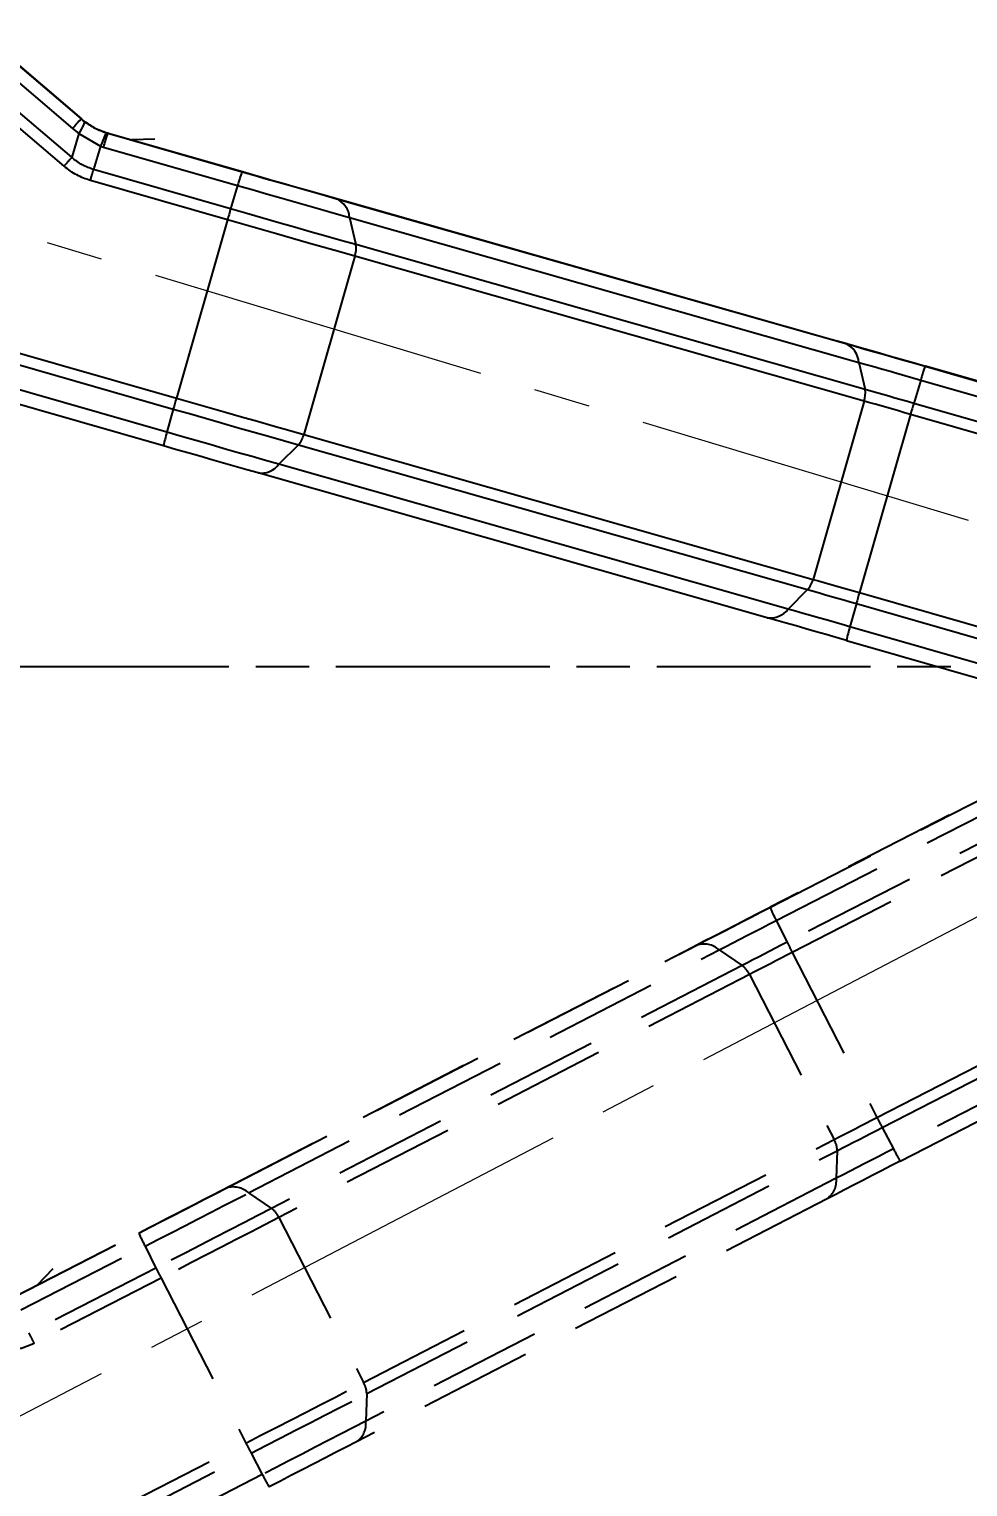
# Model space of a CAD drawing. Header units: millimetres. Extents: x 2462 to 4142, y 835 to 2023.
# Drawn here: x 3858.2 to 3910.9, y 1206.3 to 1288.1 of the extents above; entities that cross this region are included whole.
import ezdxf

# ---------------------------------------------------------------- set-up
doc = ezdxf.new("R2010")
doc.units = ezdxf.units.MM
for name, pattern in [('AM_ISO08W050', [18, 12, -1.5, 3, -1.5]), ('CENTER2', [28.575, 19.05, -3.175, 3.175, -3.175]), ('HIDDEN', [9.525, 6.35, -3.175])]:
    doc.linetypes.add(name, pattern=pattern)
for name, color, linetype, lineweight in [('AM_5', 3, 'Continuous', 25), ('AM_7', 4, 'AM_ISO08W050', 25), ('单点划线', 1, 'CENTER2', 13), ('标注', 3, 'Continuous', 13)]:
    doc.layers.add(name, color=color, linetype=linetype, lineweight=lineweight)
doc.styles.add('SLDTEXTSTYLE1', font='txt.shx', dxfattribs={"width": 0.7, "bigfont": 'gbcbig.shx'})
doc.dimstyles.new('SLDDIMSTYLE12$0', dxfattribs={"dimtxt": 12, "dimasz": 10, "dimexe": 0, "dimexo": 0.0625, "dimgap": 0.875, "dimtad": 1, "dimdec": 1, "dimlfac": 1.8, "dimrnd": 1e-09, "dimzin": 12, "dimdsep": 46, "dimtxsty": 'SLDTEXTSTYLE1', "dimcen": 0.09, "dimdle": 8.16, "dimclrd": 3, "dimclre": 3, "dimadec": 0, "dimazin": 3, "dimtfac": 1, "dimtdec": 1, "dimtofl": 0, "dimtmove": 0, "dimatfit": 3, "dimfxl": 0, "dimfrac": 2, "dimtolj": 1, "dimlwd": 5, "dimlwe": 5, "dimarcsym": 0})
doc.dimstyles.new('SLDDIMSTYLE12$2', dxfattribs={"dimtxt": 12, "dimasz": 10, "dimexe": 0, "dimexo": 0.0625, "dimgap": 0.875, "dimtad": 1, "dimdec": 1, "dimlfac": 1.8, "dimrnd": 1e-09, "dimzin": 12, "dimdsep": 46, "dimtxsty": 'SLDTEXTSTYLE1', "dimcen": 0.09, "dimdle": 8.16, "dimclrd": 3, "dimclre": 3, "dimadec": 0, "dimazin": 3, "dimtfac": 1, "dimtdec": 1, "dimtofl": 0, "dimtmove": 0, "dimatfit": 3, "dimfxl": 0, "dimfrac": 2, "dimtolj": 1, "dimlwd": 5, "dimlwe": 5, "dimarcsym": 0})

# ---------------------------------------------------------------- blocks, each defined once
blk = doc.blocks.new('*D42')
at = {"layer": 'Defpoints', "color": 0, "transparency": 16777216}
for p in [(3694.873, 1325.617), (3696.009, 1260.758), (3938.287, 1252.304), (3938.287, 1252.304), (3712.997, 1134.884)]:
    blk.add_point(p, dxfattribs=at)
at = {"layer": '标注', "color": 3, "linetype": 'Continuous', "lineweight": 5, "transparency": 16777216}
blk.add_arc((3938.287, 1252.304), 242.426, 165.60197, 205.16456, dxfattribs=at)
at = {"layer": '标注', "color": 3, "transparency": 16777216}
for points in [[(3701.87, 1313.032), (3705.081, 1312.137), (3706.161, 1322.217)], [(3720.363, 1149.959), (3717.376, 1148.48), (3723.308, 1140.258)]]:
    blk.add_solid(points, dxfattribs=at)
at = {"layer": '标注', "color": 0, "transparency": 16777216, "insert": (3702.78, 1230.111), "char_height": 10, "attachment_point": 5, "rotation": 275.38327, "style": 'SLDTEXTSTYLE1'}
blk.add_mtext('\\A1;60%%D', dxfattribs=at)
blk = doc.blocks.new('*D43')
at = {"layer": 'AM_5', "color": 3, "linetype": 'Continuous', "lineweight": 5, "transparency": 16777216}
blk.add_arc((3938.182, 1252.336), 199.019, 166.11759, 177.12078, dxfattribs=at)
at = {"layer": 'AM_5', "color": 3, "transparency": 16777216}
for points in [[(3743.369, 1300.527), (3746.584, 1299.646), (3747.619, 1309.731)], [(3741.081, 1262.291), (3737.748, 1262.374), (3739.163, 1252.336)]]:
    blk.add_solid(points, dxfattribs=at)
at = {"layer": 'Defpoints', "color": 0, "transparency": 16777216}
for p in [(3694.873, 1325.617), (3742.936, 1290.905), (3717.756, 1252.336), (3938.287, 1252.304), (3941.435, 1252.336)]:
    blk.add_point(p, dxfattribs=at)
at = {"layer": 'AM_5', "color": 0, "transparency": 16777216, "insert": (3734.487, 1282.345), "char_height": 12, "attachment_point": 5, "rotation": 81.61918, "style": 'SLDTEXTSTYLE1'}
blk.add_mtext('\\A1;15%%D', dxfattribs=at)
blk = doc.blocks.new('*D33')
at = {"layer": 'AM_5', "color": 3, "linetype": 'Continuous', "lineweight": 5, "transparency": 16777216}
for p, q in [((3769.505, 1302.388), (3777.99, 1331.98)), ((3937.726, 1286.18), (3787.602, 1329.224))]:
    blk.add_line(p, q, dxfattribs=at)
at = {"layer": 'AM_5', "color": 3, "lineweight": 5, "transparency": 16777216}
blk.add_line((3938.438, 1252.379), (3947.339, 1283.424), dxfattribs=at)
at = {"layer": 'AM_5', "color": 3, "transparency": 16777216}
for points in [[(3788.062, 1330.826), (3787.143, 1327.622), (3777.99, 1331.98)], [(3938.186, 1287.782), (3937.267, 1284.578), (3947.339, 1283.424)]]:
    blk.add_solid(points, dxfattribs=at)
at = {"layer": 'Defpoints', "color": 0, "transparency": 16777216}
for p in [(3777.99, 1331.98), (3769.488, 1302.327), (3938.42, 1252.319)]:
    blk.add_point(p, dxfattribs=at)
at = {"layer": 'AM_5', "color": 0, "transparency": 16777216, "insert": (3864.559, 1314.311), "char_height": 12, "attachment_point": 5, "rotation": 344.00123, "style": 'SLDTEXTSTYLE1'}
blk.add_mtext('\\A1;225', dxfattribs=at)

msp = doc.modelspace()

# ---------------------------------------------------------------- linework, layer by layer
at = {"color": 7, "linetype": 'Continuous', "lineweight": 25}
for p, q in [((3775.585, 1292.813), (3866.31, 1266.796)), ((3775.758, 1293.427), (3866.484, 1267.41)), ((3865.954, 1265.492), (3774.691, 1291.664)), ((3865.757, 1264.728), (3774.494, 1290.9)), ((3856.241, 1286.31), (3860.665, 1282.536)), ((3856.715, 1286.844), (3861.139, 1283.07)), ((3856.739, 1286.849), (3861.163, 1283.075)), ((3860.615, 1280.916), (3855.844, 1284.986)), ((3860.183, 1280.413), (3855.412, 1284.482)), ((3861.139, 1283.07), (3861.163, 1283.075)), ((3861.163, 1283.075), (3861.338, 1282.934)), ((3861.016, 1282.253), (3860.615, 1280.916)), ((3860.665, 1282.536), (3861.016, 1282.253)), ((3861.016, 1282.253), (3862.234, 1281.541)), ((3862.656, 1282.273), (3862.577, 1282.297)), ((3862.577, 1282.296), (3862.655, 1282.273)), ((3862.634, 1282.269), (3862.655, 1282.273)), ((3862.634, 1282.269), (3870.167, 1280.109)), ((3862.655, 1282.273), (3870.188, 1280.113)), ((3862.234, 1281.541), (3861.841, 1280.228)), ((3862.234, 1281.541), (3862.389, 1281.495)), ((3862.389, 1281.495), (3869.922, 1279.334)), ((3865.276, 1281.941), (3863.982, 1281.893)), ((3869.53, 1278.023), (3861.841, 1280.228)), ((3869.35, 1277.407), (3861.661, 1279.612)), ((3869.922, 1279.334), (3869.53, 1278.023)), ((3874.63, 1278.844), (3903.206, 1270.718)), ((3875.476, 1278.592), (3904.052, 1270.466)), ((3869.35, 1277.407), (3866.484, 1267.41)), ((3876.207, 1277.54), (3876.551, 1276.018)), ((3876.207, 1277.54), (3904.783, 1269.413)), ((3905.127, 1267.892), (3876.551, 1276.018)), ((3876.501, 1275.365), (3873.635, 1265.368)), ((3905.077, 1267.239), (3876.501, 1275.365)), ((3904.783, 1269.413), (3905.127, 1267.892)), ((3908.494, 1269.197), (3925.415, 1264.345)), ((3919.369, 1266.089), (3908.515, 1269.202)), ((3908.25, 1268.423), (3907.857, 1267.112)), ((3908.25, 1268.423), (3926.178, 1263.282)), ((3866.31, 1266.796), (3865.954, 1265.492)), ((3905.077, 1267.239), (3902.211, 1257.242)), ((3927.17, 1261.574), (3907.857, 1267.112)), ((3907.677, 1266.496), (3904.811, 1256.499)), ((3922.813, 1262.156), (3907.677, 1266.496)), ((3873.635, 1265.368), (3902.211, 1257.242)), ((3873.331, 1264.79), (3872.238, 1263.697)), ((3873.331, 1264.79), (3901.907, 1256.664)), ((3900.814, 1255.571), (3872.238, 1263.697)), ((3899.642, 1255.086), (3871.066, 1263.212)), ((3901.907, 1256.664), (3900.814, 1255.571)), ((3904.811, 1256.499), (3919.946, 1252.159)), ((3904.638, 1255.884), (3904.281, 1254.581)), ((3904.638, 1255.884), (3923.95, 1250.346)), ((3922.209, 1249.44), (3904.281, 1254.581)), ((3904.084, 1253.817), (3921.014, 1248.962))]:
    msp.add_line(p, q, dxfattribs=at)
at = {"color": 7, "linetype": 'HIDDEN', "lineweight": 25}
for p, q in [((3899.791, 1238.839), (3915.45, 1246.88)), ((3900.143, 1238.107), (3915.678, 1246.084)), ((3916.085, 1244.755), (3900.754, 1236.883)), ((3909.848, 1244.014), (3899.804, 1238.857)), ((3915.051, 1243.503), (3901.044, 1236.311)), ((3900.143, 1238.107), (3900.754, 1236.883)), ((3869.285, 1223.095), (3895.684, 1236.725)), ((3870.539, 1222.828), (3896.937, 1236.457)), ((3896.937, 1236.457), (3898.229, 1235.583)), ((3868.496, 1222.701), (3894.895, 1236.33)), ((3898.229, 1235.583), (3871.831, 1221.954)), ((3901.044, 1236.311), (3905.795, 1227.059)), ((3898.64, 1235.073), (3872.241, 1221.444)), ((3898.64, 1235.073), (3903.391, 1225.821)), ((3906.089, 1226.493), (3922.506, 1234.922)), ((3905.795, 1227.059), (3919.802, 1234.251)), ((3923.312, 1233.817), (3906.721, 1225.298)), ((3907.1, 1224.606), (3922.768, 1232.651)), ((3876.992, 1212.192), (3903.391, 1225.821)), ((3906.089, 1226.493), (3906.721, 1225.298)), ((3877.166, 1211.564), (3903.565, 1225.193)), ((3903.565, 1225.193), (3903.515, 1223.648)), ((3903.515, 1223.648), (3877.117, 1210.018)), ((3870.539, 1222.828), (3871.831, 1221.954)), ((3902.993, 1222.492), (3876.594, 1208.863)), ((3872.241, 1221.444), (3876.992, 1212.192)), ((3857.405, 1216.988), (3864.376, 1220.568)), ((3857.417, 1217.006), (3864.389, 1220.586)), ((3857.757, 1216.257), (3864.728, 1219.836)), ((3864.728, 1219.836), (3865.339, 1218.611)), ((3865.339, 1218.611), (3858.223, 1214.958)), ((3859.556, 1218.557), (3858.646, 1217.637)), ((3865.629, 1218.04), (3858.514, 1214.386)), ((3865.629, 1218.04), (3870.38, 1208.788)), ((3877.166, 1211.564), (3877.117, 1210.018)), ((3786.42, 1165.676), (3870.38, 1208.788)), ((3786.714, 1165.11), (3870.674, 1208.222)), ((3870.674, 1208.222), (3871.306, 1207.027)), ((3871.306, 1207.027), (3786.848, 1163.659))]:
    msp.add_line(p, q, dxfattribs=at)
at = {"color": 7, "linetype": 'Continuous', "lineweight": 25, "flags": 128}
for points in [[(3870.167, 1280.109), (3870.85, 1279.913), (3871.532, 1279.717), (3872.21, 1279.524), (3872.882, 1279.331), (3873.547, 1279.142), (3874.202, 1278.955), (3874.846, 1278.771), (3875.476, 1278.592)], [(3870.188, 1280.113), (3870.76, 1279.949), (3871.33, 1279.786), (3871.898, 1279.624), (3872.46, 1279.463), (3873.016, 1279.304), (3873.565, 1279.148), (3874.103, 1278.994), (3874.63, 1278.844)], [(3869.922, 1279.334), (3870.731, 1279.103), (3871.538, 1278.872), (3872.341, 1278.642), (3873.137, 1278.414), (3873.924, 1278.19), (3874.699, 1277.969), (3875.461, 1277.752), (3876.207, 1277.54)], [(3876.501, 1275.365), (3875.652, 1275.606), (3874.785, 1275.853), (3873.903, 1276.105), (3873.008, 1276.361), (3872.102, 1276.619), (3871.189, 1276.881), (3870.27, 1277.144), (3869.35, 1277.407)], [(3876.551, 1276.018), (3875.717, 1276.255), (3874.866, 1276.497), (3874, 1276.744), (3873.121, 1276.995), (3872.232, 1277.25), (3871.335, 1277.506), (3870.433, 1277.764), (3869.53, 1278.023)], [(3903.206, 1270.718), (3903.836, 1270.539), (3904.48, 1270.356), (3905.135, 1270.169), (3905.8, 1269.979), (3906.472, 1269.787), (3907.15, 1269.593), (3907.832, 1269.398), (3908.515, 1269.202)], [(3904.052, 1270.466), (3904.579, 1270.316), (3905.118, 1270.163), (3905.666, 1270.006), (3906.222, 1269.848), (3906.785, 1269.687), (3907.352, 1269.525), (3907.922, 1269.361), (3908.494, 1269.197)], [(3904.783, 1269.413), (3905.194, 1269.296), (3905.614, 1269.177), (3906.042, 1269.055), (3906.476, 1268.931), (3906.916, 1268.805), (3907.358, 1268.679), (3907.804, 1268.551), (3908.25, 1268.423)], [(3907.857, 1267.112), (3907.506, 1267.213), (3907.155, 1267.313), (3906.806, 1267.413), (3906.46, 1267.512), (3906.119, 1267.609), (3905.782, 1267.705), (3905.451, 1267.8), (3905.127, 1267.892)], [(3866.31, 1266.796), (3867.214, 1266.537), (3868.116, 1266.279), (3869.012, 1266.022), (3869.902, 1265.768), (3870.781, 1265.517), (3871.647, 1265.27), (3872.498, 1265.028), (3873.331, 1264.79)], [(3866.484, 1267.41), (3867.404, 1267.146), (3868.322, 1266.884), (3869.236, 1266.622), (3870.141, 1266.363), (3871.037, 1266.108), (3871.919, 1265.856), (3872.786, 1265.609), (3873.635, 1265.368)], [(3907.677, 1266.496), (3907.343, 1266.592), (3907.009, 1266.688), (3906.677, 1266.783), (3906.347, 1266.877), (3906.022, 1266.97), (3905.701, 1267.061), (3905.386, 1267.151), (3905.077, 1267.239)], [(3872.238, 1263.697), (3871.492, 1263.91), (3870.73, 1264.127), (3869.955, 1264.348), (3869.168, 1264.572), (3868.372, 1264.8), (3867.569, 1265.029), (3866.763, 1265.26), (3865.954, 1265.492)], [(3871.066, 1263.212), (3870.436, 1263.391), (3869.792, 1263.575), (3869.137, 1263.762), (3868.473, 1263.951), (3867.8, 1264.143), (3867.122, 1264.337), (3866.44, 1264.533), (3865.757, 1264.728)], [(3902.211, 1257.242), (3902.519, 1257.154), (3902.834, 1257.064), (3903.155, 1256.973), (3903.481, 1256.88), (3903.81, 1256.786), (3904.142, 1256.691), (3904.476, 1256.595), (3904.811, 1256.499)], [(3901.907, 1256.664), (3902.231, 1256.572), (3902.562, 1256.478), (3902.899, 1256.382), (3903.241, 1256.284), (3903.587, 1256.185), (3903.936, 1256.086), (3904.286, 1255.985), (3904.638, 1255.884)], [(3904.281, 1254.581), (3903.835, 1254.709), (3903.389, 1254.836), (3902.947, 1254.963), (3902.508, 1255.089), (3902.073, 1255.213), (3901.646, 1255.335), (3901.225, 1255.454), (3900.814, 1255.571)], [(3904.084, 1253.817), (3903.513, 1253.981), (3902.942, 1254.144), (3902.375, 1254.307), (3901.812, 1254.467), (3901.256, 1254.626), (3900.708, 1254.783), (3900.169, 1254.936), (3899.642, 1255.086)]]:
    msp.add_lwpolyline(points, dxfattribs=at)
at = {"color": 7, "linetype": 'HIDDEN', "lineweight": 25, "flags": 128}
for points in [[(3894.895, 1236.33), (3895.477, 1236.63), (3896.071, 1236.937), (3896.677, 1237.249), (3897.292, 1237.565), (3897.913, 1237.885), (3898.541, 1238.208), (3899.171, 1238.532), (3899.804, 1238.857)], [(3895.684, 1236.725), (3896.171, 1236.976), (3896.668, 1237.233), (3897.175, 1237.494), (3897.689, 1237.759), (3898.21, 1238.026), (3898.734, 1238.296), (3899.262, 1238.567), (3899.791, 1238.839)], [(3896.937, 1236.457), (3897.317, 1236.653), (3897.706, 1236.854), (3898.101, 1237.057), (3898.502, 1237.264), (3898.908, 1237.473), (3899.318, 1237.684), (3899.73, 1237.895), (3900.143, 1238.107)], [(3900.754, 1236.883), (3900.428, 1236.715), (3900.104, 1236.549), (3899.781, 1236.383), (3899.462, 1236.218), (3899.146, 1236.056), (3898.834, 1235.895), (3898.528, 1235.737), (3898.229, 1235.583)], [(3901.044, 1236.311), (3900.734, 1236.151), (3900.425, 1235.993), (3900.118, 1235.835), (3899.814, 1235.678), (3899.513, 1235.523), (3899.216, 1235.37), (3898.925, 1235.22), (3898.64, 1235.073)], [(3903.391, 1225.821), (3903.676, 1225.969), (3903.967, 1226.119), (3904.264, 1226.272), (3904.565, 1226.427), (3904.869, 1226.583), (3905.176, 1226.741), (3905.485, 1226.9), (3905.795, 1227.059)], [(3903.565, 1225.193), (3903.864, 1225.347), (3904.17, 1225.505), (3904.481, 1225.666), (3904.797, 1225.828), (3905.117, 1225.993), (3905.44, 1226.159), (3905.764, 1226.326), (3906.089, 1226.493)], [(3906.721, 1225.298), (3906.308, 1225.086), (3905.896, 1224.874), (3905.487, 1224.664), (3905.08, 1224.455), (3904.679, 1224.248), (3904.284, 1224.044), (3903.895, 1223.844), (3903.515, 1223.648)], [(3907.1, 1224.606), (3906.571, 1224.335), (3906.043, 1224.063), (3905.519, 1223.793), (3904.998, 1223.526), (3904.484, 1223.261), (3903.977, 1223), (3903.48, 1222.743), (3902.993, 1222.492)], [(3864.376, 1220.568), (3865.009, 1220.893), (3865.639, 1221.217), (3866.267, 1221.54), (3866.888, 1221.86), (3867.503, 1222.176), (3868.109, 1222.488), (3868.703, 1222.795), (3869.285, 1223.095)], [(3864.389, 1220.586), (3864.918, 1220.858), (3865.446, 1221.129), (3865.97, 1221.399), (3866.491, 1221.667), (3867.005, 1221.931), (3867.512, 1222.193), (3868.009, 1222.449), (3868.496, 1222.701)], [(3864.728, 1219.836), (3865.476, 1220.221), (3866.223, 1220.605), (3866.965, 1220.986), (3867.701, 1221.365), (3868.429, 1221.74), (3869.146, 1222.109), (3869.85, 1222.472), (3870.539, 1222.828)], [(3871.831, 1221.954), (3871.061, 1221.556), (3870.274, 1221.151), (3869.474, 1220.738), (3868.661, 1220.319), (3867.838, 1219.896), (3867.009, 1219.47), (3866.175, 1219.041), (3865.339, 1218.611)], [(3872.241, 1221.444), (3871.457, 1221.039), (3870.656, 1220.626), (3869.841, 1220.205), (3869.013, 1219.779), (3868.175, 1219.348), (3867.331, 1218.914), (3866.481, 1218.477), (3865.629, 1218.04)], [(3870.38, 1208.788), (3871.232, 1209.226), (3872.081, 1209.662), (3872.926, 1210.097), (3873.764, 1210.528), (3874.591, 1210.954), (3875.407, 1211.374), (3876.208, 1211.788), (3876.992, 1212.192)], [(3870.674, 1208.222), (3871.511, 1208.651), (3872.345, 1209.08), (3873.174, 1209.506), (3873.996, 1209.93), (3874.809, 1210.348), (3875.61, 1210.761), (3876.396, 1211.166), (3877.166, 1211.564)], [(3877.117, 1210.018), (3876.428, 1209.663), (3875.724, 1209.3), (3875.007, 1208.93), (3874.279, 1208.556), (3873.543, 1208.177), (3872.801, 1207.795), (3872.055, 1207.411), (3871.306, 1207.027)], [(3876.594, 1208.863), (3876.012, 1208.562), (3875.418, 1208.255), (3874.812, 1207.943), (3874.197, 1207.627), (3873.576, 1207.307), (3872.948, 1206.984), (3872.318, 1206.66), (3871.685, 1206.335)]]:
    msp.add_lwpolyline(points, dxfattribs=at)
at = {"color": 7, "linetype": 'Continuous', "lineweight": 25}
for centre, radius, start, end in [((3871.542, 1273.364), 14.227, 136.98231, 139.86093), ((3873.537, 1278.402), 11.569, 160.47233, 164.49361), ((3881.07, 1276.242), 11.569, 160.47233, 164.49361), ((3874.918, 1277.425), 1.294, 5.07762, 64.46165), ((3926.731, 1261.011), 59.677, 163.43713, 164.05307), ((3875.164, 1275.795), 1.404, 342.17658, 9.14397), ((3903.494, 1269.299), 1.294, 5.07766, 64.46203), ((3919.397, 1265.33), 11.568, 160.47228, 164.49364), ((3903.74, 1267.669), 1.404, 342.17656, 9.14413), ((3922.983, 1251.153), 58.792, 163.94748, 164.56969), ((3965.058, 1250.1), 59.677, 163.43713, 164.05307), ((3875.966, 1262.508), 10.448, 163.40044, 167.7271), ((3872.29, 1265.706), 1.387, 318.69224, 345.8928), ((3871.236, 1264.459), 1.258, 262.23993, 322.75953), ((3900.866, 1257.58), 1.387, 318.69201, 345.89284), ((3961.31, 1240.242), 58.792, 163.94748, 164.5697), ((3899.812, 1256.333), 1.258, 262.23993, 322.75953), ((3914.293, 1251.596), 10.448, 163.40041, 167.72716)]:
    msp.add_arc(centre, radius, start, end, dxfattribs=at)
at = {"color": 7, "linetype": 'HIDDEN', "lineweight": 25}
for centre, radius, start, end in [((3910.388, 1243.48), 11.568, 203.65312, 207.67448), ((3896.076, 1235.492), 1.294, 48.2585, 107.64287), ((3954.105, 1263.62), 59.677, 206.61797, 207.23391), ((3897.371, 1234.471), 1.404, 25.3574, 52.32497), ((3958.119, 1253.867), 58.792, 207.12832, 207.75054), ((3902.179, 1225.148), 1.387, 1.87285, 29.07368), ((3916.064, 1229.973), 10.448, 206.58125, 210.908), ((3902.263, 1223.517), 1.258, 305.42077, 5.94037), ((3869.677, 1221.863), 1.294, 48.25846, 107.64249), ((3870.972, 1220.842), 1.404, 25.35742, 52.32481), ((3874.973, 1225.21), 11.569, 203.65317, 207.67445), ((3918.691, 1245.349), 59.677, 206.61798, 207.23391), ((3875.78, 1211.518), 1.387, 1.87308, 29.07364), ((3875.865, 1209.888), 1.258, 305.42077, 5.94037), ((3922.704, 1235.596), 58.792, 207.12832, 207.75053), ((3880.65, 1211.702), 10.448, 206.58128, 210.90794)]:
    msp.add_arc(centre, radius, start, end, dxfattribs=at)
at = {"color": 7, "linetype": 'Continuous', "lineweight": 25}
for points, knots in [([(3861.139, 1283.07), (3861.172, 1283.043), (3861.23, 1282.995), (3861.289, 1282.949), (3861.315, 1282.929)], [0, 0, 0, 0, 0.557672, 1, 1, 1, 1]), ([(3861.315, 1282.929), (3861.318, 1282.883), (3861.325, 1282.792), (3861.119, 1282.433), (3861.016, 1282.253)], [0, 0, 0, 0, 0.500804, 1, 1, 1, 1]), ([(3861.315, 1282.929), (3861.51, 1282.794), (3861.895, 1282.529), (3862.338, 1282.37), (3862.556, 1282.292)], [0, 0, 0, 0, 0.508316, 1, 1, 1, 1]), ([(3861.338, 1282.934), (3861.532, 1282.799), (3861.915, 1282.533), (3862.359, 1282.375), (3862.577, 1282.296)], [0, 0, 0, 0, 0.5080063, 1, 1, 1, 1]), ([(3862.556, 1282.292), (3862.53, 1282.26), (3862.478, 1282.196), (3862.316, 1281.759), (3862.234, 1281.541)], [0, 0, 0, 0, 0.5, 1, 1, 1, 1]), ([(3862.556, 1282.292), (3862.571, 1282.288), (3862.596, 1282.28), (3862.622, 1282.272), (3862.634, 1282.269)], [0, 0, 0, 0, 0.560146, 1, 1, 1, 1]), ([(3861.841, 1280.228), (3861.621, 1280.306), (3861.172, 1280.465), (3860.803, 1280.764), (3860.615, 1280.916)], [0, 0, 0, 0, 0.491499, 1, 1, 1, 1]), ([(3861.661, 1279.612), (3861.399, 1279.704), (3860.863, 1279.89), (3860.413, 1280.236), (3860.183, 1280.413)], [0, 0, 0, 0, 0.490293, 1, 1, 1, 1])]:
    msp.add_open_spline(points, degree=3, knots=knots, dxfattribs=at)
for points in [[(3860.183, 1280.413), (3860.225, 1280.462), (3860.309, 1280.561), (3860.428, 1280.699), (3860.535, 1280.824), (3860.589, 1280.885), (3860.615, 1280.916)], [(3861.661, 1279.612), (3861.678, 1279.672), (3861.713, 1279.791), (3861.762, 1279.959), (3861.806, 1280.111), (3861.829, 1280.189), (3861.841, 1280.228)]]:
    msp.add_open_spline(points, degree=3, dxfattribs=at)
at = {"color": 7, "linetype": 'HIDDEN', "lineweight": 25}
msp.add_open_spline([(3858.514, 1214.386), (3858.26, 1214.273), (3857.741, 1214.042), (3857.176, 1213.986), (3856.888, 1213.958)], degree=3, knots=[0, 0, 0, 0, 0.490293, 1, 1, 1, 1], dxfattribs=at)
msp.add_open_spline([(3858.514, 1214.386), (3858.486, 1214.441), (3858.429, 1214.551), (3858.35, 1214.707), (3858.278, 1214.849), (3858.242, 1214.922), (3858.223, 1214.958)], degree=3, dxfattribs=at)
at = {"layer": 'AM_7'}
msp.add_line((3941.435, 1252.336), (3726.146, 1252.336), dxfattribs=at)
at = {"layer": '单点划线'}
for q in [(3694.873, 1325.617), (3712.997, 1134.884)]:
    msp.add_line((3938.287, 1252.304), q, dxfattribs=at)

# ---------------------------------------------------------------- dimensions: what is measured, and where the dimension line sits
at = {"layer": 'AM_5'}
dim = msp.add_linear_dim(base=(3777.99, 1331.98), p1=(3938.42, 1252.319), p2=(3769.488, 1302.327), angle=164.00123, text='225', dimstyle='SLDDIMSTYLE12$0', override={"dimlfac": 1, "dimpost": ''}, dxfattribs=at)
dim.commit()
dim.dimension.update_dxf_attribs({"geometry": '*D33', "text_midpoint": (3864.559, 1314.311)})
dim = msp.add_angular_dim_2l(base=(3742.936, 1290.905), line1=((3938.287, 1252.304), (3694.873, 1325.617)), line2=((3941.435, 1252.336), (3717.756, 1252.336)), text='15%%D', dimstyle='SLDDIMSTYLE12$2', override={"dimlfac": 1}, dxfattribs=at)
dim.commit()
dim.dimension.update_dxf_attribs({"geometry": '*D43', "text_midpoint": (3734.487, 1282.345)})
at = {"layer": '标注'}
dim = msp.add_angular_dim_2l(base=(3696.009, 1260.758), line1=((3938.287, 1252.304), (3694.873, 1325.617)), line2=((3938.287, 1252.304), (3712.997, 1134.884)), text='60%%D', dimstyle='SLDDIMSTYLE12$2', override={"dimtxt": 10, "dimadec": 3, "dimtdec": 3, "dimtzin": 0}, dxfattribs=at)
dim.commit()
dim.dimension.update_dxf_attribs({"geometry": '*D42', "text_midpoint": (3702.78, 1230.111)})

doc.saveas('drawing.dxf')
